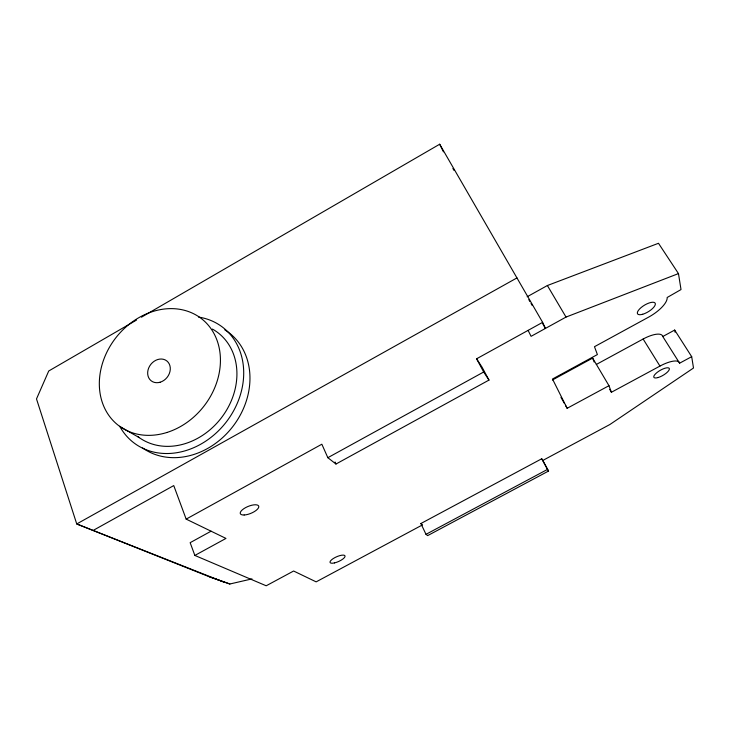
<?xml version="1.0" encoding="UTF-8"?>
<svg xmlns="http://www.w3.org/2000/svg" width="730" height="730" viewBox="0 0 730 730"><rect width="100%" height="100%" fill="white"/><g stroke="black" fill="none" stroke-linecap="round" stroke-linejoin="round"><path stroke-width="1.09" d="M542.664 323.627L545.429 328.418L542.627 322.35L439.679 144.221L141.465 317.194M136.537 320.059L48.737 370.986L36.5 398.927L76.741 523.957L209.528 576.846L229.868 584L251.987 578.899M516.949 277.92L76.741 523.957L223.982 582.148M93.613 530.172L173.749 485.578L186.159 519.121L225.971 538.421L194.855 555.439L190.156 542.673L211.107 531.175M527.151 296.763L547.381 285.521L658.487 243.282L678.471 273.595L681.017 289.564L667.156 297.502A23.761 8.769 -31.2 0 1 647.665 317.659L594.476 346.695L597.395 354.561L552.482 379.025L567.146 408.289L608.975 385.695L592.632 358.092L552.409 380.001M186.159 519.121L321.848 444.214L327.843 457.692L335.964 464.034L488.981 380.084L483.68 371.999L476.599 358.795L542.627 322.35M678.471 273.595L566.024 317.076L531.084 336.329L528.091 330.371M327.843 457.692L483.68 371.999M596.301 364.48L643.13 339.021A20.294 7.026 -30.4 0 1 662.767 336.521L674.675 330.06L691.693 356.678L693.5 368.02L609.879 424.513L542.81 460.438L541.724 458.768L420.882 523.529L425.991 534.333L427.643 535.619L548.558 471.042L542.81 460.438M609.687 389.346L611.411 392.265L659.947 366.086A20.549 6.634 -30.1 0 1 679.612 363.184L691.693 356.678M425.991 534.333L547.491 469.417L548.558 471.042M209.528 576.846L229.868 584M194.855 555.439L266.204 585.779L293.624 571.015L316.145 581.865L422.542 524.861L420.882 523.529M119.921 426.53L139.33 437.671M476.599 358.795L482.001 367.09L488.981 380.084M662.767 336.521L679.612 363.184M643.13 339.021L659.947 366.086M547.381 285.521L566.024 317.076M528.812 299.647L529.916 301.563M531.029 303.479L532.133 305.396M452.892 168.484L454.033 170.446M560.968 397.385L564.336 403.334M565.458 405.314L567.146 408.289M541.724 458.768L547.491 469.417M439.679 144.221L443.438 151.831M335.052 461.99L335.964 464.034M592.632 358.092L594.156 362.053M608.975 385.695L611.411 392.265M674.675 330.06L675.077 332.223M224.804 329.851A72.005 60.234 -52.3 0 1 235.288 423.172A72.005 60.234 -52.3 0 1 142.606 447.955M198.551 317.076A72.881 60.718 -52.2 0 1 227.942 419.768A72.881 60.718 -52.2 0 1 119.711 426.229M212.412 329.066A65.581 54.641 -52.2 0 1 223.48 414.941A65.581 54.641 -52.2 0 1 137.569 436.357M166.951 432.47A67.625 55.763 -51.9 0 0 208.424 325.352A67.625 55.763 -51.9 0 0 104.262 358.147A67.625 55.763 -51.9 0 0 166.951 432.47M160.053 382.246A12.647 10.43 -51.9 0 0 168.201 362.317A12.647 10.43 -51.9 0 0 148.674 368.029A12.647 10.43 -51.9 0 0 160.053 382.246M658.205 377.51A8.906 2.874 -30.1 0 0 669.373 368.696A8.906 2.874 -30.1 0 0 657.11 372.428A8.906 2.874 -30.1 0 0 658.205 377.51M244.148 514.997A9.946 3.732 -22.4 0 0 258.776 507.031A9.946 3.732 -22.4 0 0 245.59 507.624A9.946 3.732 -22.4 0 0 244.148 514.997M334.431 562.93A8.185 2.573 -24 0 0 345.034 555.932A8.185 2.573 -24 0 0 333.108 558.651A8.185 2.573 -24 0 0 334.431 562.93M642.719 314.256A10.293 3.796 -31.2 0 0 655.312 303.543A10.293 3.796 -31.2 0 0 640.995 307.659A10.293 3.796 -31.2 0 0 642.719 314.256"/></g></svg>
